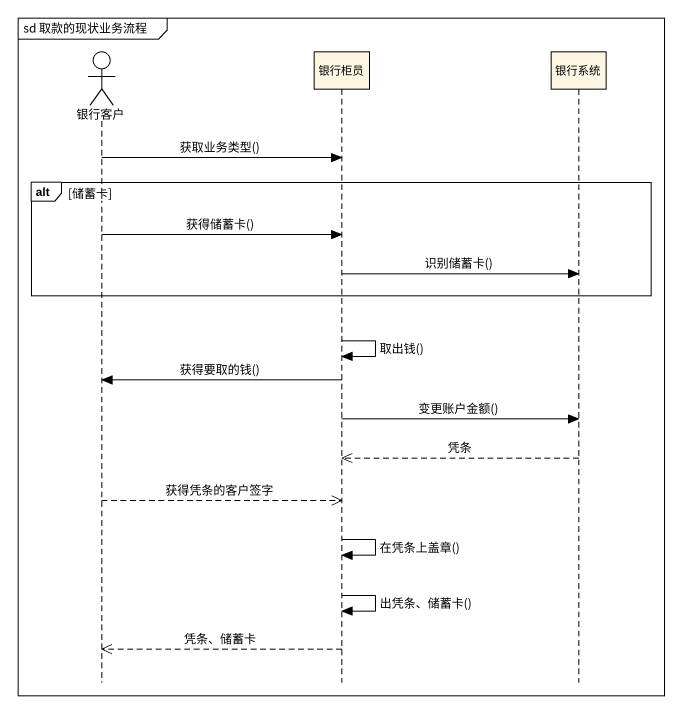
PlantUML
@startuml
mainframe sd 取款的现状业务流程
hide footbox
actor 银行客户
participant 银行柜员
participant 银行系统

银行客户 -> 银行柜员 : 获取业务类型()
alt 储蓄卡
  银行客户 -> 银行柜员 : 获得储蓄卡()
  银行柜员 -> 银行系统 : 识别储蓄卡()
end
银行柜员 -> 银行柜员 : 取出钱()
银行柜员 -> 银行客户 : 获得要取的钱()
银行柜员 -> 银行系统 : 变更账户金额()
银行系统 -->> 银行柜员 : 凭条
银行客户 -->> 银行柜员 : 获得凭条的客户签字
银行柜员 -> 银行柜员 : 在凭条上盖章()
银行柜员 -> 银行柜员 : 出凭条、储蓄卡()
银行柜员 -->> 银行客户 : 凭条、储蓄卡
@enduml
